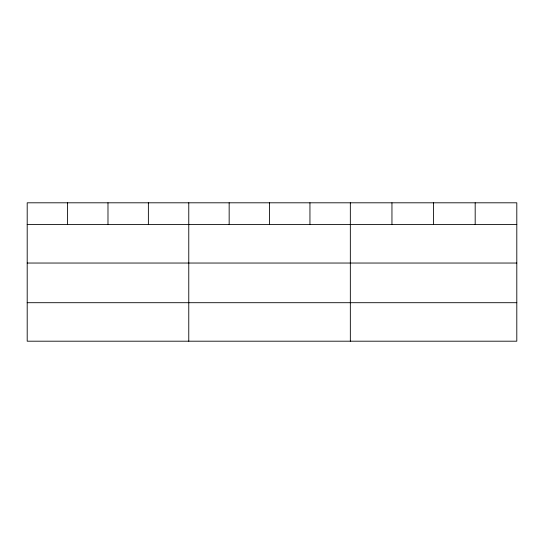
<?xml version="1.0" encoding="UTF-8"?>
<svg xmlns="http://www.w3.org/2000/svg" width="544" height="544" viewBox="0 0 544 544"><rect width="100%" height="100%" fill="white"/><g stroke="black" fill="none" stroke-linecap="round" stroke-linejoin="round"><path stroke-width="0.82" d="M516.8 263.038L516.8 202.803L27.2 202.803L27.2 341.197L516.8 341.197L516.8 263.038L27.2 263.038M27.2 224.543L516.8 224.543M27.2 302.702L516.8 302.702M475.184 202.803L475.184 224.543M433.568 202.803L433.568 224.543M391.952 202.803L391.952 224.543M350.336 202.803L350.336 341.197M309.944 202.803L309.944 224.543M269.552 202.803L269.552 224.543M229.16 202.803L229.16 224.543M188.768 202.803L188.768 341.197M148.376 202.803L148.376 224.543M107.984 202.803L107.984 224.543M67.592 202.803L67.592 224.543"/></g></svg>
